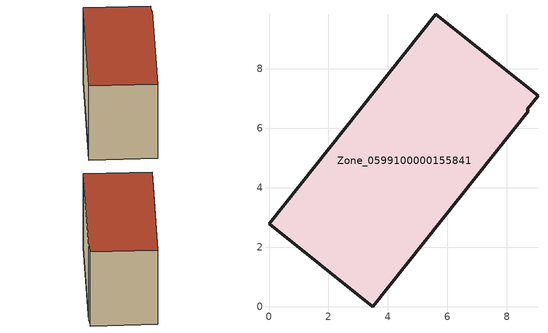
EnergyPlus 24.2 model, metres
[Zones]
Zone_0599100000155841
 floor ground (C_G): 9.05,7.09 8.68,6.63 8.73,6.56 3.5,0 0,2.78 5.61,9.82 z0.42
 wall outside (C_F): 9.05,7.09 5.61,9.82 0,2.78 3.5,0 8.73,6.56 8.68,6.63 9.05,7.09 z0.42:6.24
 roof outside (C_R): 8.68,6.63 9.05,7.09 5.61,9.82 0,2.78 3.5,0 8.73,6.56 z6.24
[BUILDING]
Pand.0599100000155841: North Axis=0; Terrain=City; Loads Convergence Tolerance Value=0.04; Temperature Convergence Tolerance Value=0.4; Solar Distribution=FullExterior; Maximum Number of Warmup Days=25; Minimum Number of Warmup Days=1
[Site:Location]
Rotterdam.The.Hague.AP_ZH_NLD Design_Conditions: Latitude=51.96; Longitude=4.45; Time Zone=1; Elevation=-4.5
[SITE:GROUNDTEMPERATURE:BUILDINGSURFACE]
18, 18, 18, 18, 18, 18, 18, 18, 18, 18, 18, 18
[MATERIAL] Thermal Absorptance=0.9; Solar Absorptance=0.7; Visible Absorptance=0.7
Name | Roughness | Thickness | Conductivity | Density | Specific Heat
G.TC.1946-1964 | MediumSmooth | 0.15 | 1 | 540 | 1210
F.TC.1946-1964 | Rough | 0.3 | 0.857143 | 1920 | 840
R.TC.1946-1964 | MediumRough | 0.2 | 0.235294 | 1500 | 1000
[CONSTRUCTION]
C_G: G.TC.1946-1964
C_F: F.TC.1946-1964
C_R: R.TC.1946-1964
[ZONE]
Zone_0599100000155841: Type=1; Multiplier=1; Ceiling Height=Autocalculate; Volume=Autocalculate; Floor Area=autocalculate; Part of Total Floor Area=Yes
[ZONEINFILTRATION:DESIGNFLOWRATE]
Infil_Zone_0599100000155841: Zone or ZoneList or Space or SpaceList=Zone_0599100000155841; Schedule=AlwaysOn; Design Flow Rate Calculation Method=Flow/Area; Flow Rate per Floor Area=0.003; Constant Term Coefficient=1; Temperature Term Coefficient=0; Velocity Term Coefficient=0; Velocity Squared Term Coefficient=0
[HVACTEMPLATE:ZONE:IDEALLOADSAIRSYSTEM]
Zone_0599100000155841: Maximum Heating Supply Air Temperature=50; Minimum Cooling Supply Air Temperature=13; Maximum Heating Supply Air Humidity Ratio=0.0156; Minimum Cooling Supply Air Humidity Ratio=0.0077; Heating Limit=NoLimit; Cooling Limit=NoLimit; Dehumidification Control Type=ConstantSensibleHeatRatio; Cooling Sensible Heat Ratio=0.7; Dehumidification Setpoint=60; Humidification Control Type=None; Humidification Setpoint=30; Outdoor Air Method=None; Outdoor Air Flow Rate per Person=0.00944; Outdoor Air Flow Rate per Zone Floor Area=0; Outdoor Air Flow Rate per Zone=0; Demand Controlled Ventilation Type=None; Outdoor Air Economizer Type=NoEconomizer; Heat Recovery Type=None; Sensible Heat Recovery Effectiveness=0.7; Latent Heat Recovery Effectiveness=0.65
[ZONECONTROL:THERMOSTAT]
ThermostatControl_Zone_0599100000155841: Zone or ZoneList=Zone_0599100000155841; Control Type Schedule=DualSetpointControlType; Control 1=Thermostat_Zone_0599100000155841; Temperature Difference Between Cutout And Setpoint=0
[THERMOSTATSETPOINT:DUALSETPOINT]
Thermostat_Zone_0599100000155841: Heating Setpoint Temperature Schedule=HeatingSetpoint_Zone_0599100000155841; Cooling Setpoint Temperature Schedule=CoolingSetpoint_Zone_0599100000155841
[SCHEDULE:COMPACT]
HeatingSetpoint_Zone_0599100000155841: Through: 12/31, For: AllDays, Until: 24:00, 21
CoolingSetpoint_Zone_0599100000155841: Through: 12/31, For: AllDays, Until: 24:00, 24
DualSetpointControlType: Through: 12/31, For: AllDays, Until: 24:00, 4
AlwaysOn: Through: 12/31, For: AllDays, Until: 24:00, 1
